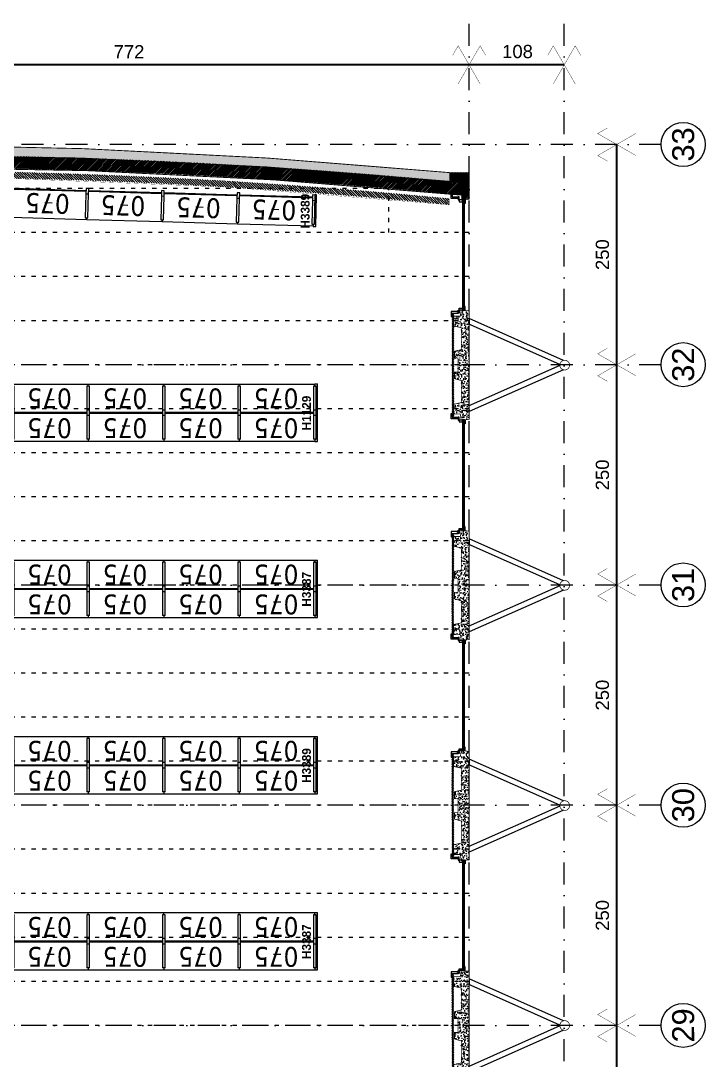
# Model space of a CAD drawing. Header units: millimetres. Extents: x 0 to 111176, y 95213 to 141729.
# Drawn here: x 57511 to 58288, y 116196 to 117376 of the extents above; entities that cross this region are included whole.
import ezdxf
from ezdxf.enums import TextEntityAlignment as Align

# ---------------------------------------------------------------- set-up
doc = ezdxf.new("R2010")
doc.units = ezdxf.units.MM
for name, pattern in [('ACAD_ISO03W100', [30, 12, -18]), ('CONTINU', [0]), ('TIRETPT2', [0.5, 0.25, -0.125, 0, -0.125])]:
    doc.linetypes.add(name, pattern=pattern)
doc.layers.get('Defpoints').update_dxf_attribs({"lineweight": 9})
doc.layers.add('CDP', color=7, linetype='Continuous', lineweight=9, true_color=0x364259)
doc.layers.add('STR_BOLLARD', color=7, linetype='Continuous', lineweight=9, true_color=0x1c1c1c)
for name, color, linetype, lineweight in [('MEN_Ext', 115, 'Continuous', 9), ('MOB_etageres_BRM', 37, 'Continuous', 9), ('MOB_texte_BRM', 184, 'Continuous', 9), ('STR_BOLLARD_Axes', 252, 'Continuous', 9), ('STR_BOLLARD_projeté', 251, 'Continuous', 9)]:
    doc.layers.add(name, color=color, linetype=linetype, lineweight=lineweight)
doc.styles.add('Arial-15', font='arial.ttf', dxfattribs={"height": 15})
doc.styles.add('Arial-20', font='arial.ttf', dxfattribs={"height": 20})
doc.styles.add('BOLD', font='BOLD')
doc.styles.get("Standard").update_dxf_attribs({"font": 'arial.ttf'})
doc.dimstyles.new('Cote-15', dxfattribs={"dimtxt": 15, "dimasz": 15, "dimexe": 1.25, "dimexo": 0.625, "dimgap": 7.5, "dimtad": 1, "dimdec": 0, "dimrnd": 0.025, "dimtxsty": 'Arial-15', "dimblk": 'ARCHTICK', "dimcen": 2.5, "dimse1": 1, "dimse2": 1, "dimazin": 0, "dimtfac": 1, "dimtmove": 1, "dimatfit": 3, "dimfxl": 1, "dimarcsym": 0})
pattern_1 = [(135, (50623.70857334338, 125497.9819539807), (-1.325825214724777, -1.325825214724776), [])]

# ---------------------------------------------------------------- blocks, each defined once
blk = doc.blocks.new('Fenetres Ext')
for points in [[(14.09999999846332, 3.400000005214679), (14.09999999846332, 4.400000005214679), (18.09999999846332, 4.400000005214679), (18.09999999846332, 3.400000005214679)], [(14.09999999846332, 1.400000005214679), (139.0999999735504, 1.400000005214679), (139.0999999735504, 3.400000005214679), (14.09999999846332, 3.400000005214679), (14.09999999846332, 1.400000005214679)], [(14.09999999846332, -2.599999994785321), (16.09999999846332, -2.599999994785321), (16.09999999846332, 1.400000005214679), (14.09999999846332, 1.400000005214679)], [(139.0999999735504, 3.400000005214679), (139.0999999735504, 4.400000005214679), (135.0999999735504, 4.400000005214679), (135.0999999735504, 3.400000005214679)], [(139.0999999735504, -2.599999994785321), (137.0999999735504, -2.599999994785321), (137.0999999735504, 1.400000005214679), (139.0999999735504, 1.400000005214679)], [(6.599999998463318, -10.59999999478532), (10.59999999846332, -10.59999999478532), (10.59999999846332, -3.599999994785321), (11.59999999846332, -3.599999994785321), (11.59999999846332, -4.585936534454959), (12.59999999972251, -4.585936534454959), (12.59999999846332, -11.59999999478532), (6.599999998463318, -11.59999999478532)], [(10.59999999846332, -3.599999994785321), (14.09999999846332, -3.599999994785321), (14.09999999846332, -2.599999994785321), (10.59999999846332, -2.599999994785321), (10.59999999846332, -3.599999994785321)], [(142.5999999735504, -3.599999994785321), (139.0999999735504, -3.599999994785321), (139.0999999735504, -2.599999994785321), (142.5999999735504, -2.599999994785321), (142.5999999735504, -3.599999994785321)], [(146.5999999735504, -10.59999999478532), (142.5999999735504, -10.59999999478532), (142.5999999735504, -3.599999994785321), (141.5999999735504, -3.599999994785321), (141.5999999735504, -4.585936534454959), (140.5999999722912, -4.585936534454959), (140.5999999735504, -11.59999999478532), (146.5999999735504, -11.59999999478532)]]:
    blk.add_lwpolyline(points, close=True)
blk.add_lwpolyline([(14.09999999846332, 2.400000005214679), (139.0999999735504, 2.400000005214679)])
blk = doc.blocks.new('panneau+contreventement')
at = {"lineweight": 5}
h = blk.add_hatch(dxfattribs=at)
h.set_pattern_fill('AR-CONC', color=252, scale=0.04, angle=360, style=0)
h.set_pattern_definition([(49.99999999999994, (6.955815479159355e-08, 17.59999999470892), (7.287386759840159, -0.6375634215561317), [0.7619999999999998, -8.381999999999998]), (354.9999999999999, (6.955815479159355e-08, 17.59999999470892), (-1.409736856998765, 7.642273809561408), [0.6096, -6.7056233668]), (100.4514446999998, (0.6072803495580956, 17.54686985470835), (5.877649883614139, 7.004710076487798), [0.6476003520000001, -7.123609784]), (46.18419999999995, (6.955815479159355e-08, 19.63199999470817), (10.8431616356852, -1.681693117309098), [1.143, -12.573]), (96.63555760999995, (0.9035960695582617, 19.49185999470865), (9.49616536206013, 9.89704498390885), [0.9714009256, -10.6854243264]), (351.18415117, (6.955815479159355e-08, 19.63199999470817), (9.496165362599092, 9.897044983421296), [0.9143986827999999, -10.0583892768]), (20.99999999999999, (1.016000069557776, 19.12399999471018), (6.064575650765295, -4.090607927483512), [0.7619999999999999, -8.382]), (326, (1.016000069557776, 19.12399999471018), (2.472081133905891, 7.367518644892768), [0.6096, -6.7056]), (71.45144499999996, (1.521381373558143, 18.78311599870722), (8.53665677114865, 3.2769107554362), [0.647600352, -7.123597503999998]), (37.49999999999993, (6.955815479159355e-08, 17.59999999470892), (0.1235441300236765, 3.382201554926124), [0, -6.624319999999999, 0, -6.8072, 0, -6.731]), (7.499999999999964, (6.955815479159355e-08, 17.59999999470892), (2.672786500412234, 4.007222992724778), [0, -3.88112, 0, -6.47192, 0, -2.5654]), (327.4999999999998, (-2.265679930442275, 17.59999999470892), (5.423623806674856, -0.2291497597069439), [0, -2.54, 0, -7.9248, 0, -10.5156]), (317.4999999999999, (-3.281679930441896, 17.59999999470892), (5.925167255440723, 1.017059641333315), [0, -3.302, 0, -5.26288, 0, -7.4676])])
h.paths.add_polyline_path([(8.000000000007276, 16.62599197128293), (8.000000000007276, 12.62599197128293), (-8, 12.62599197128293), (-8, 16.62599197128293), (-15.27348650529757, 16.62599197128293), (-17.5, 9), (-42.54545454565005, 9), (-44.5, 17.59999999831052), (-55.5, 17.59999999831052), (-55.5, 10), (-62.5, 9), (-61.5, 0), (61.5, 0), (62.5, 9), (55.5, 10), (55.5, 17.59999999831052), (44.5, 17.59999999831052), (42.5, 9), (17.50000000000728, 9), (15.72651349470971, 16.62599197128293)])
at = {"layer": 'CDP'}
h = blk.add_hatch(dxfattribs=at)
h.set_pattern_fill('ANSI31', color=256, scale=5)
h.set_pattern_definition([(45, (0, 0), (-0.4419417382415922, 0.4419417382415922), [])])
h.paths.add_polyline_path([(-59, 17.59999999831052), (-59, 19.3999999983098), (58.99999999767169, 19.3999999983098), (58.99999999767169, 17.59999999831052)])
at = {"linetype": 'Continuous', "lineweight": 5, "const_width": 0.8799999952316284}
blk.add_lwpolyline([(8.000000000007276, 16.62599197128293), (8.000000000007276, 12.62599197128293), (-8, 12.62599197128293), (-8, 16.62599197128293), (-15.27348650529757, 16.62599197128293), (-17.5, 9), (-42.54545454565005, 9), (-44.5, 17.59999999831052), (-55.5, 17.59999999831052), (-55.5, 10), (-62.5, 9), (-61.5, 0), (61.5, 0), (62.5, 9), (55.5, 10), (55.5, 17.59999999831052), (44.5, 17.59999999831052), (42.5, 9), (17.50000000000728, 9), (15.72651349470971, 16.62599197128293)], close=True, dxfattribs=at)
for points in [[(-5.29915068641867, -107.0272467950708), (-52.79727948180198, 0.03446815508141299)], [(-0.5113040249361802, -103.0238181007117), (-46.75775930929467, 1.216600178464432)], [(0.5113040249361802, -103.0238181007117), (46.75775930929467, 1.216600178464432)], [(5.29915068641867, -107.0272467950708), (52.79727948180198, 0.03446815508141299)], [(52.79745963354026, 0), (46.20254036645974, 0)]]:
    blk.add_lwpolyline(points)
at = {"const_width": 0.8}
blk.add_lwpolyline([(4.886542232529791, -105.9757763550551, 128.1178204295244), (4.962955946750299, -106.1295426030811, 0.007805315424875689)], format="xyb", close=True, dxfattribs=at)
at = {"layer": 'CDP', "const_width": 0.2}
blk.add_lwpolyline([(-59, 17.59999999831052), (-59, 19.3999999983098), (58.99999999767169, 19.3999999983098), (58.99999999767169, 17.59999999831052), (-59, 17.59999999831052)], close=True, dxfattribs=at)
blk = doc.blocks.new('Pignon')
h = blk.add_hatch()
h.set_pattern_fill('ANSI31', color=252, scale=10)
h.set_pattern_definition([(45, (0, 0), (-0.8838834764831843, 0.8838834764831844), [])])
edge = h.paths.add_edge_path()
edge.add_arc((6713.68367833288, 648.0937936427963), 6784.142632293183, 180.0952500777031, 185.3816129100021, ccw=False)
edge.add_line((-70.44957941338726, 636.8156537741324), (-70.44957941338708, 1386.815653774132))
edge.add_arc((6576.145764537498, 1382.040750896481), 6646.597059091748, 174.5629839039005, 179.9588388157768, ccw=False)
edge.add_line((-40.5479746068886, 2011.815653774132), (-50.48353849775594, 2011.815653774132))
edge.add_line((-50.48353849775594, 2011.815653774132), (-50.48353849775594, 2033.815653774132))
edge.add_line((-50.48353849775594, 2033.815653774132), (-38.75141834801798, 2033.815653774132))
edge.add_line((-38.75141834801798, 2033.815653774132), (-20.48353849775594, 2033.815653774132))
edge.add_line((-20.48353849775594, 2033.815653774132), (-19.48353848487568, 2024.755756784341))
edge.add_line((-19.48353848487568, 2024.755756784341), (-24.93839252719044, 2024.755756784341))
edge.add_arc((6465.743834761339, 1383.888228224312), 6522.244012976042, 174.3610897732515, 179.9745975727592)
edge.add_line((-56.49953719377663, 1386.779904102824), (-56.4995371937768, 636.8156537741324))
edge.add_arc((6685.920367476094, 650.0967867853515), 6742.432985160663, 180.1128603521101, 185.5470909639901)
edge.add_line((-24.93839252719044, -1.65259961229367), (-19.48353843155564, -1.65259961742686))
edge.add_line((-19.48353843155564, -1.652599617426858), (-20.48353849775595, -10.18292125897551))
edge.add_line((-20.48353849775594, -10.18292125897551), (-40.04876508979578, -10.18292125897551))
edge.add_line((-40.04876508979578, -10.18292125897551), (-50.48353849775594, -10.18292125897551))
edge.add_line((-50.48353849775594, -10.18292125897551), (-50.48353849775594, 11.81707874102449))
edge.add_line((-50.48353849775594, 11.81707874102449), (-40.55522752258912, 11.81707874102358))
at = {"lineweight": 5}
h = blk.add_hatch(dxfattribs=at)
h.set_pattern_fill('AR-CONC', color=252, scale=0.8, angle=360, style=0)
h.set_pattern_definition([(49.99999999999999, (0, 0), (5.738081460806028, -0.5020170798607624), [0.6000000000000001, -6.600000000000001]), (355, (0, 0), (-1.110010668903999, 6.017537069600095), [0.48, -5.28]), (100.45144446, (0.478173448, -0.04183475200000012), (4.628070773816898, 5.515519927749035), [0.5099215359999999, -5.609136895999999]), (46.18420000000002, (3.91886975727153e-16, 1.6), (8.53793064537258, -1.324154246344614), [0.8999999999999999, -9.899999999999999]), (96.63563548999994, (0.7114939600000003, 1.489653544), (7.477295565393829, 7.792948806196402), [0.764882736, -8.413710079999998]), (351.1841639899999, (3.91886975727153e-16, 1.6), (7.477295560438187, 7.79294880215992), [0.7200000000000001, -7.920000008]), (21, (0.8000000000000004, 1.2), (4.775256416947693, -3.220951125322712), [0.6000000000000001, -6.600000000000001]), (326.0000000000001, (0.8000000000000004, 1.2), (1.946522655372655, 5.801200360374824), [0.48, -5.28]), (71.45144474000001, (1.197938032, 0.9315874079999997), (6.72177901383977, 2.580249222450829), [0.50992152, -5.609136895999999]), (37.50000000000004, (0, 0), (0.09727884253832601, 2.663150830650492), [0, -5.215999999999999, 0, -5.359999999999999, 0, -5.3]), (7.499999999999974, (0, 0), (2.10455629953719, 3.155293695058881), [0, -3.056, 0, -5.096, 0, -2.02]), (327.5, (-1.784, 4.369539779357756e-16), (4.270579489379272, -0.1804389738750391), [0, -2, 0, -6.24, 0, -8.28]), (317.5, (-2.584, 6.328974657993521e-16), (4.66548935473909, 0.8008398586585408), [0, -2.6, 0, -4.144, 0, -5.88])])
edge = h.paths.add_edge_path()
edge.add_arc((6514.570729589548, 643.1657927447177), 6585.023370820036, 180.05525207706, 185.4136591410671, ccw=False)
edge.add_line((-70.44957941338726, 636.8156537741324), (-70.44957941338708, 1386.815653774132))
edge.add_arc((6616.604850319538, 1380.105084346262), 6687.057796815635, 174.5793199602518, 179.9425027594255, ccw=False)
edge.add_line((-40.5479746068886, 2011.815653774132), (-50.48353849775594, 2011.815653774132))
edge.add_arc((7091.866723411993, 1332.980745925604), 7174.537204302169, 174.570709958592, 179.5700709511673)
edge.add_line((-82.46850005038141, 1386.815653774132), (-82.29857736689354, 636.8156537741324))
edge.add_arc((7157.214627704398, 692.0280776829677), 7239.723741839565, 180.4369599787104, 185.3911985980951)
edge.add_line((-50.48353849775594, 11.81707874102449), (-40.55522752259276, 11.81707874102358))
edge.add_line((-40.55522752259276, 11.81707874102358), (-41.080152220522, 21.89748511193011))
at = {"ltscale": 50, "const_width": 1}
blk.add_lwpolyline([(-40.55522752258912, 11.81707874102358, -0.0230702008294989), (-70.44957941338726, 636.8156537741324), (-70.44957941338726, 1386.815653774132, -0.02354820973225472), (-40.5479746068886, 2011.815653774132), (-50.48353849775594, 2011.815653774132), (-50.48353849775594, 2033.815653774132), (-38.75141834801798, 2033.815653774132), (-20.48353849775594, 2033.815653774132), (-19.48353848487568, 2024.755756784341), (-24.93839252719044, 2024.755756784341, 0.02449844776779151), (-56.49953719377663, 1386.779904102824), (-56.49953719377663, 636.8156537741324, 0.02371574882550749), (-24.93839252719044, -1.65259961229367), (-19.48353843155564, -1.652599617426858), (-20.48353849775594, -10.18292125897551), (-40.04876508979578, -10.18292125897551), (-50.48353849775594, -10.18292125897551), (-50.48353849775594, 11.81707874102449), (-40.55522752258912, 11.81707874102358)], format="xyb", close=True, dxfattribs=at)
at = {"const_width": 1}
blk.add_lwpolyline([(-41.080152220522, 21.89748511193011, -0.02338472269243292), (-70.44957941338726, 636.8156537741324), (-70.44957941338726, 1386.815653774132, -0.02340557217351407), (-40.5479746068886, 2011.815653774132), (-50.48353849775594, 2011.815653774132, 0.02181728809893834), (-82.46850005038141, 1386.815653774132), (-82.29857736689337, 636.8156537741324, 0.02162031173250202), (-50.48353849775594, 11.81707874102449), (-40.55522752259276, 11.81707874102358)], format="xyb", close=True, dxfattribs=at)
blk = doc.blocks.new('Axe-construction')
at = {"const_width": 0.4}
for points in [[(-18.71420953128381, 10.80465391055782), (-12.47613968752262, 21.60930782111564), (12.47613968752262, -21.60930782111564)], [(18.71420953128381, 10.80465391055782), (12.47613968752262, 21.60930782111564), (-12.47613968752262, -21.60930782111564)]]:
    blk.add_lwpolyline(points, dxfattribs=at)
blk = doc.blocks.new('*D341')
at = {"layer": 'Defpoints', "color": 0, "transparency": 16777216}
for p in [(57247.70692424374, 117326.1544962268), (57247.70692424374, 117326.1544962999), (58019.70050522847, 117326.1544961537)]:
    blk.add_point(p, dxfattribs=at)
at = {"layer": 'STR_BOLLARD_Axes', "color": 0, "lineweight": -2, "transparency": 16777216}
blk.add_line((58019.70050522847, 117326.1544962268), (57247.70692424374, 117326.1544962999), dxfattribs=at)
at = {"layer": 'STR_BOLLARD_Axes', "color": 0, "lineweight": 5, "transparency": 16777216, "insert": (57633.43632179147, 117341.0143229703), "char_height": 15, "attachment_point": 5, "rotation": 359.999999994574, "style": 'Arial-15'}
blk.add_mtext('772', dxfattribs=at)
blk = doc.blocks.new('_None')
blk = doc.blocks.new('*D342')
at = {"layer": 'Defpoints', "color": 0, "transparency": 16777216}
for p in [(58019.70059141295, 117326.1544964279), (58019.70059141295, 117326.1544964645), (58127.70067773471, 117326.1544963914)]:
    blk.add_point(p, dxfattribs=at)
at = {"layer": 'STR_BOLLARD_Axes', "color": 0, "lineweight": -2, "transparency": 16777216}
blk.add_line((58127.70067773471, 117326.1544964279), (58019.70059141295, 117326.1544964645), dxfattribs=at)
at = {"layer": 'STR_BOLLARD_Axes', "color": 0, "lineweight": 5, "transparency": 16777216, "insert": (58074.63945259018, 117341.1647621516), "char_height": 15, "attachment_point": 5, "rotation": 359.99999998060724, "style": 'Arial-15'}
blk.add_mtext('108', dxfattribs=at)
blk = doc.blocks.new('n°-axe')
at = {"layer": 'STR_BOLLARD_Axes', "linetype": 'CONTINU', "ltscale": 60}
blk.add_circle((0, -25), 25, dxfattribs=at)
at = {"layer": 'STR_BOLLARD_Axes', "style": 'Arial-20'}
blk.add_attdef('AXE', text='', height=25, dxfattribs=at).set_placement((0, -25), align=Align.MIDDLE_CENTER)
blk = doc.blocks.new('*D343')
at = {"layer": 'Defpoints', "color": 0, "transparency": 16777216}
for p in [(58187.32126497537, 117235.7010572321), (58187.32252697983, 117235.7010572174), (58187.3196055062, 116985.7010572775)]:
    blk.add_point(p, dxfattribs=at)
at = {"layer": 'STR_BOLLARD_Axes', "color": 0, "lineweight": -2, "transparency": 16777216}
blk.add_line((58187.31834350174, 116985.7010572922), (58187.32126497537, 117235.7010572321), dxfattribs=at)
at = {"layer": 'STR_BOLLARD_Axes', "color": 0, "lineweight": 5, "transparency": 16777216, "insert": (58171.09707082185, 117110.7011467597), "char_height": 15, "attachment_point": 5, "rotation": 89.99933044756455, "style": 'Arial-15'}
blk.add_mtext('250', dxfattribs=at)
blk = doc.blocks.new('*D344')
at = {"layer": 'Defpoints', "color": 0, "transparency": 16777216}
for p in [(58187.31612159708, 116985.7010573379), (58187.31738360156, 116985.7010573232), (58187.31446212793, 116735.7010573833)]:
    blk.add_point(p, dxfattribs=at)
at = {"layer": 'STR_BOLLARD_Axes', "color": 0, "lineweight": -2, "transparency": 16777216}
blk.add_line((58187.31320012345, 116735.7010573981), (58187.31612159708, 116985.7010573379), dxfattribs=at)
at = {"layer": 'STR_BOLLARD_Axes', "color": 0, "lineweight": 5, "transparency": 16777216, "insert": (58171.09192744359, 116860.7011468656), "char_height": 15, "attachment_point": 5, "rotation": 89.99933044756455, "style": 'Arial-15'}
blk.add_mtext('250', dxfattribs=at)
blk = doc.blocks.new('*D345')
at = {"layer": 'Defpoints', "color": 0, "transparency": 16777216}
for p in [(58187.31097821881, 116735.7010574438), (58187.31224022329, 116735.701057429), (58187.30931874966, 116485.7010574891)]:
    blk.add_point(p, dxfattribs=at)
at = {"layer": 'STR_BOLLARD_Axes', "color": 0, "lineweight": -2, "transparency": 16777216}
blk.add_line((58187.30805674518, 116485.7010575039), (58187.31097821881, 116735.7010574438), dxfattribs=at)
at = {"layer": 'STR_BOLLARD_Axes', "color": 0, "lineweight": 5, "transparency": 16777216, "insert": (58171.08678406535, 116610.7011469713), "char_height": 15, "attachment_point": 5, "rotation": 89.99933044756455, "style": 'Arial-15'}
blk.add_mtext('250', dxfattribs=at)
blk = doc.blocks.new('*D346')
at = {"layer": 'Defpoints', "color": 0, "transparency": 16777216}
for p in [(58187.30583484049, 116485.7010575495), (58187.30709684501, 116485.7010575348), (58187.30417537138, 116235.7010575949)]:
    blk.add_point(p, dxfattribs=at)
at = {"layer": 'STR_BOLLARD_Axes', "color": 0, "lineweight": -2, "transparency": 16777216}
blk.add_line((58187.30291336685, 116235.7010576096), (58187.30583484049, 116485.7010575495), dxfattribs=at)
at = {"layer": 'STR_BOLLARD_Axes', "color": 0, "lineweight": 5, "transparency": 16777216, "insert": (58171.08164068709, 116360.7011470771), "char_height": 15, "attachment_point": 5, "rotation": 89.99933044756288, "style": 'Arial-15'}
blk.add_mtext('250', dxfattribs=at)
blk = doc.blocks.new('*D347')
at = {"layer": 'Defpoints', "color": 0, "transparency": 16777216}
for p in [(58187.30069146231, 116235.7010576554), (58187.30195346676, 116235.7010576406), (58187.29903199313, 115985.7010577007)]:
    blk.add_point(p, dxfattribs=at)
at = {"layer": 'STR_BOLLARD_Axes', "color": 0, "lineweight": -2, "transparency": 16777216}
blk.add_line((58187.29776998868, 115985.7010577155), (58187.30069146231, 116235.7010576554), dxfattribs=at)
at = {"layer": 'STR_BOLLARD_Axes', "color": 0, "lineweight": 5, "transparency": 16777216, "insert": (58171.07649730882, 116110.701147183), "char_height": 15, "attachment_point": 5, "rotation": 89.99933044756455, "style": 'Arial-15'}
blk.add_mtext('250', dxfattribs=at)
blk = doc.blocks.new('ELTI parement DF')
for p, q in [((-0.01500000000000057, 0.3019999999999996), (-0.01500000000000057, 0.3260000000000005)), ((-0.01500000000000057, 0.3260000000000005), (0.01500000000000057, 0.3260000000000005)), ((-0.01500000000000057, 0.3019999999999996), (0, 0.3019999999999996)), ((0, -0.3019999999999996), (0, 0.3019999999999996)), ((0.01500000000000057, -0.3260000000000005), (0.01500000000000057, 0.3260000000000005)), ((-0.01500000000000057, -0.3019999999999996), (-0.01500000000000057, -0.3260000000000005)), ((-0.01500000000000057, -0.3019999999999996), (0, -0.3019999999999996)), ((-0.01500000000000057, -0.3260000000000005), (0.01500000000000057, -0.3260000000000005))]:
    blk.add_line(p, q)
blk = doc.blocks.new('*U74')
for p, q in [((-0.01500000000000057, 0.6269999999999989), (-0.01500000000000057, 0.02299999999999969)), ((-0.01500000000000057, 0.6269999999999989), (0.01500000000000057, 0.6269999999999989)), ((0, 0.6269999999999989), (0, 0.6499999999999986)), ((0.8577000000000012, 0.6499999999999986), (0, 0.6499999999999986)), ((0.01500000000000057, 0.02299999999999969), (0.01500000000000057, 0.6269999999999989)), ((0.8427000000000007, 0.6269999999999989), (0.8427000000000007, 0.02299999999999969)), ((0.8427000000000007, 0.6269999999999989), (0.8727000000000018, 0.6269999999999989)), ((0.8426999999999993, 0.6269999999999989), (0.8727000000000005, 0.6269999999999989)), ((0.8426999999999993, 0.6269999999999989), (0.8426999999999993, 0.02299999999999969)), ((0.8577000000000012, 0.6269999999999989), (0.8577000000000012, 0.6499999999999986)), ((1.715400000000001, 0.6499999999999986), (0.8576999999999999, 0.6499999999999986)), ((0.8576999999999999, 0.6269999999999989), (0.8576999999999999, 0.6499999999999986)), ((0.8727000000000018, 0.02299999999999969), (0.8727000000000018, 0.6269999999999989)), ((0.8727000000000005, 0.02299999999999969), (0.8727000000000005, 0.6269999999999989)), ((1.700400000000001, 0.6269999999999989), (1.730400000000002, 0.6269999999999989)), ((1.700400000000001, 0.6269999999999989), (1.700400000000001, 0.02299999999999969)), ((1.700399999999999, 0.6269999999999989), (1.7304, 0.6269999999999989)), ((1.700399999999999, 0.6269999999999989), (1.700399999999999, 0.02299999999999969)), ((1.715400000000001, 0.6269999999999989), (1.715400000000001, 0.6499999999999986)), ((2.573100000000001, 0.6499999999999986), (1.7154, 0.6499999999999986)), ((1.7154, 0.6269999999999989), (1.7154, 0.6499999999999986)), ((1.730400000000002, 0.02299999999999969), (1.730400000000002, 0.6269999999999989)), ((1.7304, 0.02299999999999969), (1.7304, 0.6269999999999989)), ((2.5581, 0.6269999999999989), (2.588100000000002, 0.6269999999999989)), ((2.5581, 0.6269999999999989), (2.5581, 0.02299999999999969)), ((2.558099999999999, 0.6269999999999989), (2.5881, 0.6269999999999989)), ((2.558099999999999, 0.6269999999999989), (2.558099999999999, 0.02299999999999969)), ((2.573100000000001, 0.6269999999999989), (2.573100000000001, 0.6499999999999986)), ((3.430800000000001, 0.6499999999999986), (2.5731, 0.6499999999999986)), ((2.5731, 0.6269999999999989), (2.5731, 0.6499999999999986)), ((2.588100000000002, 0.02299999999999969), (2.588100000000002, 0.6269999999999989)), ((2.5881, 0.02299999999999969), (2.5881, 0.6269999999999989)), ((3.4158, 0.6269999999999989), (3.445800000000002, 0.6269999999999989)), ((3.4158, 0.6269999999999989), (3.4158, 0.02299999999999969)), ((3.415799999999999, 0.6269999999999989), (3.4458, 0.6269999999999989)), ((3.415799999999999, 0.6269999999999989), (3.415799999999999, 0.02299999999999969)), ((3.430800000000001, 0.6269999999999989), (3.430800000000001, 0.6499999999999986)), ((4.288500000000001, 0.6499999999999986), (3.4308, 0.6499999999999986)), ((3.4308, 0.6269999999999989), (3.4308, 0.6499999999999986)), ((3.445800000000002, 0.02299999999999969), (3.445800000000002, 0.6269999999999989)), ((3.4458, 0.02299999999999969), (3.4458, 0.6269999999999989)), ((4.2735, 0.6269999999999989), (4.303500000000001, 0.6269999999999989)), ((4.2735, 0.6269999999999989), (4.2735, 0.02299999999999969)), ((4.273499999999999, 0.6269999999999989), (4.3035, 0.6269999999999989)), ((4.273499999999999, 0.6269999999999989), (4.273499999999999, 0.02299999999999969)), ((4.288500000000001, 0.6269999999999989), (4.288500000000001, 0.6499999999999986)), ((5.1462, 0.6499999999999986), (4.288499999999999, 0.6499999999999986)), ((4.288499999999999, 0.6269999999999989), (4.288499999999999, 0.6499999999999986)), ((4.303500000000001, 0.02299999999999969), (4.303500000000001, 0.6269999999999989)), ((4.3035, 0.02299999999999969), (4.3035, 0.6269999999999989)), ((5.1312, 0.6269999999999989), (5.161200000000001, 0.6269999999999989)), ((5.1312, 0.6269999999999989), (5.1312, 0.02299999999999969)), ((5.131199999999999, 0.6269999999999989), (5.1612, 0.6269999999999989)), ((5.131199999999999, 0.6269999999999989), (5.131199999999999, 0.02299999999999969)), ((5.1462, 0.6269999999999989), (5.1462, 0.6499999999999986)), ((6.003900000000001, 0.6499999999999986), (5.146199999999999, 0.6499999999999986)), ((5.146199999999999, 0.6269999999999989), (5.146199999999999, 0.6499999999999986)), ((5.161200000000001, 0.02299999999999969), (5.161200000000001, 0.6269999999999989)), ((5.1612, 0.02299999999999969), (5.1612, 0.6269999999999989)), ((5.9889, 0.6269999999999989), (6.018900000000001, 0.6269999999999989)), ((5.9889, 0.6269999999999989), (5.9889, 0.02299999999999969)), ((5.988899999999998, 0.6269999999999989), (6.018899999999999, 0.6269999999999989)), ((5.988899999999998, 0.6269999999999989), (5.988899999999998, 0.02299999999999969)), ((6.003900000000001, 0.6269999999999989), (6.003900000000001, 0.6499999999999986)), ((6.8616, 0.6499999999999986), (6.003899999999999, 0.6499999999999986)), ((6.003899999999999, 0.6269999999999989), (6.003899999999999, 0.6499999999999986)), ((6.018900000000001, 0.02299999999999969), (6.018900000000001, 0.6269999999999989)), ((6.018899999999999, 0.02299999999999969), (6.018899999999999, 0.6269999999999989)), ((6.8466, 0.6269999999999989), (6.876600000000001, 0.6269999999999989)), ((6.8466, 0.6269999999999989), (6.8466, 0.02299999999999969)), ((6.846599999999999, 0.6269999999999989), (6.8766, 0.6269999999999989)), ((6.846599999999999, 0.6269999999999989), (6.846599999999999, 0.02299999999999969)), ((6.8616, 0.6269999999999989), (6.8616, 0.6499999999999986)), ((7.7193, 0.6499999999999986), (6.861599999999999, 0.6499999999999986)), ((6.861599999999999, 0.6269999999999989), (6.861599999999999, 0.6499999999999986)), ((6.876600000000001, 0.02299999999999969), (6.876600000000001, 0.6269999999999989)), ((6.8766, 0.02299999999999969), (6.8766, 0.6269999999999989)), ((7.7043, 0.6269999999999989), (7.734300000000001, 0.6269999999999989)), ((7.7043, 0.6269999999999989), (7.7043, 0.02299999999999969)), ((7.704299999999999, 0.6269999999999989), (7.7343, 0.6269999999999989)), ((7.704299999999999, 0.6269999999999989), (7.704299999999999, 0.02299999999999969)), ((7.7193, 0.6269999999999989), (7.7193, 0.6499999999999986)), ((8.577000000000002, 0.6499999999999986), (7.7193, 0.6499999999999986)), ((7.7193, 0.6269999999999989), (7.7193, 0.6499999999999986)), ((7.734300000000001, 0.02299999999999969), (7.734300000000001, 0.6269999999999989)), ((7.7343, 0.02299999999999969), (7.7343, 0.6269999999999989)), ((8.562000000000001, 0.6269999999999989), (8.592000000000002, 0.6269999999999989)), ((8.562000000000001, 0.6269999999999989), (8.562000000000001, 0.02299999999999969)), ((8.577000000000002, 0.6269999999999989), (8.577000000000002, 0.6499999999999986)), ((8.592000000000002, 0.02299999999999969), (8.592000000000002, 0.6269999999999989)), ((0.01500000000000057, 0.3550000000000004), (-0.01500000000000057, 0.3550000000000004)), ((0.8727000000000018, 0.3550000000000004), (0.8427000000000007, 0.3550000000000004)), ((0.8727000000000005, 0.3550000000000004), (0.8426999999999993, 0.3550000000000004)), ((1.730400000000002, 0.3550000000000004), (1.700400000000001, 0.3550000000000004)), ((1.7304, 0.3550000000000004), (1.700399999999999, 0.3550000000000004)), ((2.588100000000002, 0.3550000000000004), (2.5581, 0.3550000000000004)), ((2.5881, 0.3550000000000004), (2.558099999999999, 0.3550000000000004)), ((3.445800000000002, 0.3550000000000004), (3.4158, 0.3550000000000004)), ((3.4458, 0.3550000000000004), (3.415799999999999, 0.3550000000000004)), ((4.303500000000001, 0.3550000000000004), (4.2735, 0.3550000000000004)), ((4.3035, 0.3550000000000004), (4.273499999999999, 0.3550000000000004)), ((5.161200000000001, 0.3550000000000004), (5.1312, 0.3550000000000004)), ((5.1612, 0.3550000000000004), (5.131199999999999, 0.3550000000000004)), ((6.018900000000001, 0.3550000000000004), (5.9889, 0.3550000000000004)), ((6.018899999999999, 0.3550000000000004), (5.988899999999998, 0.3550000000000004)), ((6.876600000000001, 0.3550000000000004), (6.8466, 0.3550000000000004)), ((6.8766, 0.3550000000000004), (6.846599999999999, 0.3550000000000004)), ((7.734300000000001, 0.3550000000000004), (7.7043, 0.3550000000000004)), ((7.7343, 0.3550000000000004), (7.704299999999999, 0.3550000000000004)), ((8.592000000000002, 0.3550000000000004), (8.562000000000001, 0.3550000000000004)), ((-0.01500000000000057, 0.2950000000000017), (0.01500000000000057, 0.2950000000000017)), ((0.8427000000000007, 0.3299999999999983), (0.01500000000000412, 0.3300000000000018)), ((0.8427000000000007, 0.3200000000000003), (0.01500000000000412, 0.3200000000000038)), ((0.8427000000000007, 0.2950000000000017), (0.8727000000000018, 0.2950000000000017)), ((0.8426999999999993, 0.2950000000000017), (0.8727000000000005, 0.2950000000000017)), ((1.700400000000001, 0.3299999999999983), (0.872700000000004, 0.3300000000000018)), ((1.700400000000001, 0.3200000000000003), (0.872700000000004, 0.3200000000000038)), ((1.700400000000001, 0.2950000000000017), (1.730400000000002, 0.2950000000000017)), ((1.700399999999999, 0.2950000000000017), (1.7304, 0.2950000000000017)), ((2.5581, 0.3299999999999983), (1.730400000000004, 0.3300000000000018)), ((2.5581, 0.3200000000000003), (1.730400000000004, 0.3200000000000038)), ((2.5581, 0.2950000000000017), (2.588100000000002, 0.2950000000000017)), ((2.558099999999999, 0.2950000000000017), (2.5881, 0.2950000000000017)), ((3.4158, 0.3299999999999983), (2.588100000000004, 0.3300000000000018)), ((3.4158, 0.3200000000000003), (2.588100000000004, 0.3200000000000038)), ((3.4158, 0.2950000000000017), (3.445800000000002, 0.2950000000000017)), ((3.415799999999999, 0.2950000000000017), (3.4458, 0.2950000000000017)), ((4.2735, 0.3299999999999983), (3.445800000000004, 0.3300000000000018)), ((4.2735, 0.3200000000000003), (3.445800000000004, 0.3200000000000038)), ((4.2735, 0.2950000000000017), (4.303500000000001, 0.2950000000000017)), ((4.273499999999999, 0.2950000000000017), (4.3035, 0.2950000000000017)), ((5.1312, 0.3299999999999983), (4.303500000000003, 0.3300000000000018)), ((5.1312, 0.3200000000000003), (4.303500000000003, 0.3200000000000038)), ((5.1312, 0.2950000000000017), (5.161200000000001, 0.2950000000000017)), ((5.131199999999999, 0.2950000000000017), (5.1612, 0.2950000000000017)), ((5.9889, 0.3299999999999983), (5.161200000000004, 0.3300000000000018)), ((5.9889, 0.3200000000000003), (5.161200000000004, 0.3200000000000038)), ((5.9889, 0.2950000000000017), (6.018900000000001, 0.2950000000000017)), ((5.988899999999998, 0.2950000000000017), (6.018899999999999, 0.2950000000000017)), ((6.8466, 0.3299999999999983), (6.018900000000003, 0.3300000000000018)), ((6.8466, 0.3200000000000003), (6.018900000000003, 0.3200000000000038)), ((6.8466, 0.2950000000000017), (6.876600000000001, 0.2950000000000017)), ((6.846599999999999, 0.2950000000000017), (6.8766, 0.2950000000000017)), ((7.7043, 0.3299999999999983), (6.876600000000003, 0.3300000000000018)), ((7.7043, 0.3200000000000003), (6.876600000000003, 0.3200000000000038)), ((7.7043, 0.2950000000000017), (7.734300000000001, 0.2950000000000017)), ((7.704299999999999, 0.2950000000000017), (7.7343, 0.2950000000000017)), ((8.562000000000001, 0.3299999999999983), (7.734300000000004, 0.3300000000000018)), ((8.562000000000001, 0.3200000000000003), (7.734300000000004, 0.3200000000000038)), ((8.562000000000001, 0.2950000000000017), (8.592000000000002, 0.2950000000000017)), ((-0.01500000000000057, 0.02299999999999969), (0.01500000000000057, 0.02299999999999969)), ((0, 0.02299999999999969), (0, 0)), ((0.8577000000000012, 0), (0, 0)), ((0.8427000000000007, 0.02299999999999969), (0.8727000000000018, 0.02299999999999969)), ((0.8426999999999993, 0.02299999999999969), (0.8727000000000005, 0.02299999999999969)), ((0.8577000000000012, 0.02299999999999969), (0.8577000000000012, 0)), ((0.8576999999999999, 0.02299999999999969), (0.8576999999999999, 0)), ((1.715400000000001, 0), (0.8576999999999999, 0)), ((1.700400000000001, 0.02299999999999969), (1.730400000000002, 0.02299999999999969)), ((1.700399999999999, 0.02299999999999969), (1.7304, 0.02299999999999969)), ((1.715400000000001, 0.02299999999999969), (1.715400000000001, 0)), ((1.7154, 0.02299999999999969), (1.7154, 0)), ((2.573100000000001, 0), (1.7154, 0)), ((2.5581, 0.02299999999999969), (2.588100000000002, 0.02299999999999969)), ((2.558099999999999, 0.02299999999999969), (2.5881, 0.02299999999999969)), ((2.573100000000001, 0.02299999999999969), (2.573100000000001, 0)), ((2.5731, 0.02299999999999969), (2.5731, 0)), ((3.430800000000001, 0), (2.5731, 0)), ((3.4158, 0.02299999999999969), (3.445800000000002, 0.02299999999999969)), ((3.415799999999999, 0.02299999999999969), (3.4458, 0.02299999999999969)), ((3.430800000000001, 0.02299999999999969), (3.430800000000001, 0)), ((3.4308, 0.02299999999999969), (3.4308, 0)), ((4.288500000000001, 0), (3.4308, 0)), ((4.2735, 0.02299999999999969), (4.303500000000001, 0.02299999999999969)), ((4.273499999999999, 0.02299999999999969), (4.3035, 0.02299999999999969)), ((4.288500000000001, 0.02299999999999969), (4.288500000000001, 0)), ((4.288499999999999, 0.02299999999999969), (4.288499999999999, 0)), ((5.1462, 0), (4.288499999999999, 0)), ((5.1312, 0.02299999999999969), (5.161200000000001, 0.02299999999999969)), ((5.131199999999999, 0.02299999999999969), (5.1612, 0.02299999999999969)), ((5.1462, 0.02299999999999969), (5.1462, 0)), ((5.146199999999999, 0.02299999999999969), (5.146199999999999, 0)), ((6.003900000000001, 0), (5.146199999999999, 0)), ((5.9889, 0.02299999999999969), (6.018900000000001, 0.02299999999999969)), ((5.988899999999998, 0.02299999999999969), (6.018899999999999, 0.02299999999999969)), ((6.003900000000001, 0.02299999999999969), (6.003900000000001, 0)), ((6.003899999999999, 0.02299999999999969), (6.003899999999999, 0)), ((6.8616, 0), (6.003899999999999, 0)), ((6.8466, 0.02299999999999969), (6.876600000000001, 0.02299999999999969)), ((6.846599999999999, 0.02299999999999969), (6.8766, 0.02299999999999969)), ((6.8616, 0.02299999999999969), (6.8616, 0)), ((6.861599999999999, 0.02299999999999969), (6.861599999999999, 0)), ((7.7193, 0), (6.861599999999999, 0)), ((7.7043, 0.02299999999999969), (7.734300000000001, 0.02299999999999969)), ((7.704299999999999, 0.02299999999999969), (7.7343, 0.02299999999999969)), ((7.7193, 0.02299999999999969), (7.7193, 0)), ((7.7193, 0.02299999999999969), (7.7193, 0)), ((8.577000000000002, 0), (7.7193, 0)), ((8.562000000000001, 0.02299999999999969), (8.592000000000002, 0.02299999999999969)), ((8.577000000000002, 0.02299999999999969), (8.577000000000002, 0))]:
    blk.add_line(p, q)
at = {"color": 255, "lineweight": 5}
for p, q in [((0.4708500000000005, 0.4729999999999972), (0.3868500000000009, 0.4730000000000008)), ((1.32855, 0.4729999999999972), (1.244550000000001, 0.4730000000000008)), ((2.18625, 0.4729999999999972), (2.102250000000001, 0.4730000000000008)), ((3.04395, 0.4729999999999972), (2.959950000000001, 0.4730000000000008)), ((3.90165, 0.4729999999999972), (3.81765, 0.4730000000000008)), ((4.75935, 0.4729999999999972), (4.67535, 0.4730000000000008)), ((5.61705, 0.4729999999999972), (5.53305, 0.4730000000000008)), ((6.474749999999999, 0.4729999999999972), (6.39075, 0.4730000000000008)), ((7.33245, 0.4729999999999972), (7.24845, 0.4730000000000008)), ((8.190150000000001, 0.4729999999999972), (8.106150000000001, 0.4730000000000008)), ((0.4708500000000005, 0.1770000000000014), (0.3868500000000009, 0.1769999999999978)), ((1.32855, 0.1770000000000014), (1.244550000000001, 0.1769999999999978)), ((2.18625, 0.1770000000000014), (2.102250000000001, 0.1769999999999978)), ((3.04395, 0.1770000000000014), (2.959950000000001, 0.1769999999999978)), ((3.90165, 0.1770000000000014), (3.81765, 0.1769999999999978)), ((4.75935, 0.1770000000000014), (4.67535, 0.1769999999999978)), ((5.61705, 0.1770000000000014), (5.53305, 0.1769999999999978)), ((6.474749999999999, 0.1770000000000014), (6.39075, 0.1769999999999978)), ((7.33245, 0.1770000000000014), (7.24845, 0.1769999999999978)), ((8.190150000000001, 0.1770000000000014), (8.106150000000001, 0.1769999999999978))]:
    blk.add_line(p, q, dxfattribs=at)
at = {"rotation": 180}
blk.add_blockref('ELTI parement DF', (-0.01500000000000057, 0.3249999999999993), dxfattribs=at)
blk.add_blockref('ELTI parement DF', (8.592000000000002, 0.3249999999999993))
blk = doc.blocks.new('*U162')
at = {"color": 252}
note = blk.add_mtext_dynamic_manual_height_columns('{\\fTahoma|b0|i0|c0|p34;075\\P}', width=0.484500145644688, gutter_width=12.5, heights=[0.2886241178930504, 0], dxfattribs=dict(at, insert=(-0.2405922367439448, 0.1171246317955816), char_height=0.225, attachment_point=1))
for column, words in zip(note.columns.linked_columns, ['{\\fTahoma|b0|i0|c0|p34;\\P}']):
    column.text = words
blk = doc.blocks.new('BRM_10-etageres')
at = {"xscale": 100, "yscale": 100, "zscale": 100}
for name, p, rotation in [('*U74', (65.09999999999854, 3), 90), ('*U162', (15.34942154576856, 817.8149999999441), 90.00000000000233), ('*U162', (49.2687356368624, 817.8149999999441), 90.00000000000233), ('*U162', (15.34942154576856, 732.015000000014), 90.00000000000233), ('*U162', (49.2687356368624, 732.015000000014), 90.00000000000233), ('*U162', (15.34942154576856, 646.2150000000838), 90.00000000000233), ('*U162', (49.2687356368624, 646.2150000000838), 90.00000000000233), ('*U162', (15.34942154576856, 560.4150000000373), 90.00000000000233), ('*U162', (49.2687356368624, 560.4150000000373), 90.00000000000233), ('*U162', (15.34942154576856, 474.6149999999907), 90.00000000000233), ('*U162', (49.2687356368624, 474.6149999999907), 90.00000000000233), ('*U162', (15.34942154576856, 388.8149999999441), 90.00000000000233), ('*U162', (49.2687356368624, 388.8149999999441), 90.00000000000233), ('*U162', (15.34942154576856, 303.015000000014), 90.00000000000233), ('*U162', (49.2687356368624, 303.015000000014), 90.00000000000233), ('*U162', (15.34942154576856, 217.2150000000838), 90.00000000000233), ('*U162', (49.2687356368624, 217.2150000000838), 90.00000000000233), ('*U162', (15.34942154576856, 131.4150000000373), 90.00000000000233), ('*U162', (49.2687356368624, 131.4150000000373), 90.00000000000233), ('*U162', (15.34942154576856, 45.61499999999069), 90.00000000000233), ('*U162', (49.2687356368624, 45.61499999999069), 90.00000000000233)]:
    blk.add_blockref(name, p, dxfattribs=dict(at, rotation=rotation))
blk = doc.blocks.new('ELTI parement SF')
for p, q in [((0.01500000000000057, 0), (0, 0)), ((0, -0.3320000000000007), (0, 0)), ((0.01500000000000057, -0.3560000000000016), (0.01500000000000057, 0)), ((-0.01500000000000057, -0.3320000000000007), (-0.01500000000000057, -0.3560000000000016)), ((-0.01500000000000057, -0.3320000000000007), (0, -0.3320000000000007)), ((-0.01500000000000057, -0.3560000000000016), (0.01500000000000057, -0.3560000000000016))]:
    blk.add_line(p, q)
blk = doc.blocks.new('*U161')
for p, q in [((0.002522263906063625, 0.2809599066461944), (-0.003078514305980995, 0.009017575841627351)), ((0.003757729688132255, 0.3409471855001414), (0.002522263906063625, 0.2809599066461944)), ((0.002522263906063625, 0.2809599066461944), (0.03251590333303885, 0.2803421737551601)), ((0.03375136911510748, 0.340329452609107), (0.003757729688132255, 0.3409471855001414)), ((0.02691512512099423, 0.008399842950593), (0.03251590333303885, 0.2803421737551601)), ((0.03251590333303885, 0.2803421737551601), (0.03375136911510748, 0.340329452609107)), ((0.8605551925324493, 0.288293622814), (0.03303068074223772, 0.3053368732776405)), ((0.8607611034961273, 0.2982915026229893), (0.03323659170591579, 0.3153347530866298)), ((0.8600404151232541, 0.2632989232915229), (0.8544396369112095, -0.008643407513044123)), ((0.8612758809053227, 0.3232862021454699), (0.8600404151232541, 0.2632989232915229)), ((0.8600404151232541, 0.2632989232915229), (0.8900340545502292, 0.2626811904004887)), ((0.8912695203322978, 0.3226684692544355), (0.8612758809053227, 0.3232862021454699)), ((0.8844332763381846, -0.009261140404078477), (0.8900340545502292, 0.2626811904004887)), ((0.8900340545502292, 0.2626811904004887), (0.8912695203322978, 0.3226684692544355)), ((1.718073343749638, 0.2706326394593285), (0.8905488319594269, 0.287675889922969)), ((1.718279254713317, 0.2806305192683178), (0.890754742923105, 0.2976737697319584)), ((1.717558566340443, 0.2456379399368515), (1.711957788128399, -0.02630439086771557)), ((1.718794032122512, 0.3056252187907984), (1.717558566340443, 0.2456379399368515)), ((1.717558566340443, 0.2456379399368515), (1.747552205767418, 0.2450202070458172)), ((1.748787671549487, 0.305007485899764), (1.718794032122512, 0.3056252187907984)), ((1.741951427555374, -0.02692212375874993), (1.747552205767418, 0.2450202070458172)), ((1.747552205767418, 0.2450202070458172), (1.748787671549487, 0.305007485899764)), ((2.575591494966828, 0.252971656104657), (1.748066983176616, 0.2700149065682976)), ((2.575797405930506, 0.2629695359136464), (1.748272894140294, 0.2800127863772869)), ((2.576312183339701, 0.287964235436127), (2.575076717557633, 0.22797695658218)), ((2.606305822766676, 0.2873465025450926), (2.576312183339701, 0.287964235436127)), ((2.605070356984608, 0.2273592236911458), (2.606305822766676, 0.2873465025450926)), ((3.433109646184017, 0.2353106727499856), (2.605585134393805, 0.2523539232136261)), ((3.433315557147695, 0.2453085525589749), (2.605791045357484, 0.2623518030226155)), ((3.43383033455689, 0.2703032520814555), (3.432594868774822, 0.2103159732275086)), ((3.463823973983866, 0.2696855191904211), (3.43383033455689, 0.2703032520814555)), ((3.462588508201797, 0.2096982403364743), (3.463823973983866, 0.2696855191904211)), ((4.290833708364884, 0.2276475692043035), (3.463309196574673, 0.244690819667944)), ((4.29134848577408, 0.2526422687267841), (4.290113019992011, 0.1926549898728371)), ((4.321342125201054, 0.2520245358357497), (4.29134848577408, 0.2526422687267841)), ((4.320106659418986, 0.1920372569818029), (4.321342125201054, 0.2520245358357497)), ((2.575076717557633, 0.22797695658218), (2.569475939345588, -0.04396537422238703)), ((2.575076717557633, 0.22797695658218), (2.605070356984608, 0.2273592236911458)), ((2.599469578772563, -0.04458310711342138), (2.605070356984608, 0.2273592236911458)), ((3.432594868774822, 0.2103159732275086), (3.426994090562777, -0.06162635757705849)), ((3.432594868774822, 0.2103159732275086), (3.462588508201797, 0.2096982403364743)), ((3.456987729989752, -0.06224409046809284), (3.462588508201797, 0.2096982403364743)), ((4.290627797401206, 0.2176496893953141), (3.463103285610995, 0.2346929398589547)), ((4.290113019992011, 0.1926549898728371), (4.284512241779966, -0.07928734093172994)), ((4.290113019992011, 0.1926549898728371), (4.320106659418986, 0.1920372569818029)), ((4.314505881206942, -0.0799050738227643), (4.320106659418986, 0.1920372569818029)), ((5.148145948618395, 0.1999887060406427), (4.320621436828183, 0.2170319565042832)), ((5.148351859582073, 0.209986585849632), (4.320827347791862, 0.2270298363132726)), ((5.1476311712092, 0.1749940065181657), (5.142030392997155, -0.09694832428640139)), ((5.148866636991269, 0.2349812853721126), (5.1476311712092, 0.1749940065181657)), ((5.1476311712092, 0.1749940065181657), (5.177624810636175, 0.1743762736271314)), ((5.178860276418243, 0.2343635524810782), (5.148866636991269, 0.2349812853721126)), ((5.17202403242413, -0.09756605717743574), (5.177624810636175, 0.1743762736271314)), ((5.177624810636175, 0.1743762736271314), (5.178860276418243, 0.2343635524810782)), ((6.005664099835585, 0.1823277226859712), (5.178139588045373, 0.1993709731496117)), ((6.005870010799263, 0.1923256024949606), (5.178345499009051, 0.2093688529586011)), ((6.005149322426389, 0.1573330231634942), (5.999548544214345, -0.1146093076410729)), ((6.006384788208458, 0.2173203020174412), (6.005149322426389, 0.1573330231634942)), ((6.005149322426389, 0.1573330231634942), (6.035142961853365, 0.1567152902724599)), ((6.036378427635433, 0.2167025691264068), (6.006384788208458, 0.2173203020174412)), ((6.02954218364132, -0.1152270405321072), (6.035142961853365, 0.1567152902724599)), ((6.035142961853365, 0.1567152902724599), (6.036378427635433, 0.2167025691264068)), ((-0.003078514305980995, 0.009017575841627351), (0.02691512512099423, 0.008399842950593)), ((0.01191830540750662, 0.008708709396110174), (0.01144471019104697, -0.01428641416456965)), ((0.8689628614082374, -0.03194739751924112), (0.01144471019104697, -0.01428641416456965)), ((0.8544396369112095, -0.008643407513044123), (0.8844332763381846, -0.009261140404078477)), ((0.869436456624697, -0.0089522739585613), (0.8689628614082374, -0.03194739751924112)), ((1.726481012625427, -0.04960838087391257), (0.8689628614082362, -0.0319473975192411)), ((1.711957788128399, -0.02630439086771557), (1.741951427555374, -0.02692212375874993)), ((1.726954607841886, -0.02661325731323275), (1.726481012625427, -0.04960838087391257)), ((2.583999163842616, -0.06726936422858404), (1.726481012625425, -0.04960838087391255)), ((2.569475939345588, -0.04396537422238703), (2.599469578772563, -0.04458310711342138)), ((2.584472759059075, -0.04427424066790421), (2.583999163842616, -0.06726936422858404)), ((3.441517315059805, -0.08493034758325549), (2.583999163842615, -0.06726936422858401)), ((3.426994090562777, -0.06162635757705849), (3.456987729989752, -0.06224409046809284)), ((3.441990910276265, -0.06193522402257566), (3.441517315059805, -0.08493034758325549)), ((4.299035466276994, -0.1025913309379269), (3.441517315059804, -0.08493034758325546)), ((4.284512241779966, -0.07928734093172994), (4.314505881206942, -0.0799050738227643)), ((4.299509061493454, -0.07959620737724711), (4.299035466276994, -0.1025913309379269)), ((5.156553617494183, -0.1202523142925984), (4.299035466276993, -0.1025913309379269)), ((5.142030392997155, -0.09694832428640139), (5.17202403242413, -0.09756605717743574)), ((5.157027212710643, -0.09725719073191856), (5.156553617494183, -0.1202523142925984)), ((5.999548544214345, -0.1146093076410729), (6.02954218364132, -0.1152270405321072)), ((6.014545363927832, -0.11491817408659), (6.014071768711373, -0.1379132976472698)), ((6.014071768711373, -0.1379132976472698), (5.156553617494183, -0.1202523142925984))]:
    blk.add_line(p, q)
at = {"color": 255, "lineweight": 5}
for p, q in [((0.4783410951977645, 0.1531351739525536), (0.3943589048022373, 0.1548648260474462)), ((1.335859246414954, 0.1354741905978822), (1.251877056019427, 0.1372038426927747)), ((2.193377397632143, 0.1178132072432107), (2.109395207236616, 0.1195428593381033)), ((3.050895548849332, 0.1001522238885393), (2.966913358453805, 0.1018818759834318)), ((3.908413700066522, 0.08249124053386782), (3.824431509670994, 0.08422089262876038)), ((4.76593185128371, 0.06483025717919637), (4.681949660888183, 0.06655990927408893)), ((5.6234500025009, 0.0471692738245249), (5.539467812105372, 0.04889892591941747))]:
    blk.add_line(p, q, dxfattribs=at)
at = {"xscale": -1, "rotation": 358.8201336966677}
blk.add_blockref('ELTI parement SF', (0.003757729688132255, 0.3409471855001414), dxfattribs=at)
at = {"rotation": 358.8201336966677}
blk.add_blockref('ELTI parement SF', (6.036378427635434, 0.2167025691264068), dxfattribs=at)
blk = doc.blocks.new('BRM_etageres')
at = {"xscale": 100, "yscale": 100, "zscale": 100}
for name, p, rotation in [('*U161', (1.345177734416211, -1.946896920546351), 266.3359453458611), ('*U162', (13.92514998247498, -46.47685900491888), 85.15607904253126), ('*U162', (6.682585756439948, -131.940524754913), 85.15607904253126), ('*U162', (-0.5599784695950802, -217.4041905049071), 85.15607904253126), ('*U162', (-7.80254269609577, -302.8678562549012), 85.15607904253126), ('*U162', (-15.04510692306212, -388.3315220048953), 85.15607904253123), ('*U162', (-22.28767114909715, -473.7951877550058), 85.15607904253126), ('*U162', (-29.53023537513218, -559.2588535049999), 85.15607904253123)]:
    blk.add_blockref(name, p, dxfattribs=dict(at, rotation=rotation))

msp = doc.modelspace()

# ---------------------------------------------------------------- hatches: boundary and pattern name
at = {"layer": 'CDP', "ltscale": 5}
h = msp.add_hatch(dxfattribs=at)
h.set_pattern_fill('ANSI31', color=256, scale=15, angle=90)
h.set_pattern_definition(pattern_1)
edge = h.paths.add_edge_path()
edge.add_line((57997.0243516374, 117167.2996921023), (57997.0243516374, 117174.2996921023))
edge.add_arc((57345.42615896752, 110543.6310225819), 6662.608138683389, 84.3875434846513, 90.91851669127288)
edge.add_line((57238.62152670872, 117205.3830428975), (57238.6684322263, 117197.4786746724))
edge.add_arc((57363.9995327422, 110803.5701545076), 6395.136749827411, 84.31925485128102, 91.12294750431772, ccw=False)
h = msp.add_hatch(dxfattribs=at)
h.set_pattern_fill('ANSI31', color=256, scale=15, angle=90)
h.set_pattern_definition(pattern_1)
edge = h.paths.add_edge_path()
edge.add_line((57997.09176260664, 117167.2996921023), (57997.09176260664, 117174.2996921023))
edge.add_arc((57345.49356993681, 110543.6310225819), 6662.608138683407, 84.38754348465173, 90.91851669127331)
edge.add_line((57238.68893767797, 117205.3830428975), (57238.73584319554, 117197.4786746724))
edge.add_arc((57364.06694371146, 110803.5701545076), 6395.136749827424, 84.31925485128107, 91.12294750431778, ccw=False)

# ---------------------------------------------------------------- linework, layer by layer
at = {"layer": 'CDP', "const_width": 0.2}
msp.add_lwpolyline([(57997.09176260664, 117167.2996921023), (57997.09176260664, 117174.2996921023, 0.02850446269282181), (57238.68893767797, 117205.3830428975), (57238.73584319554, 117197.4786746724, -0.02969543357057474)], format="xyb", close=True, dxfattribs=at)
at = {"layer": 'STR_BOLLARD_Axes', "linetype": 'TIRETPT2', "ltscale": 100}
for points in [[(58019.71048260501, 109131.2603980209), (58019.70688306889, 117376.150967291)], [(58127.71048260501, 109131.2604451713), (58127.7068830689, 117376.150967291)], [(58237.72972268258, 117235.7000201643), (55817.85785027017, 117235.7498054299)], [(58237.72972268258, 116985.7000201643), (55817.85785027017, 116985.7498054299)], [(58237.72457930431, 116735.7000202701), (55817.8527068919, 116735.7498055357)], [(58237.71943592605, 116485.7000203759), (55817.84756351363, 116485.7498056415)], [(58237.71429254777, 116235.7000204817), (55817.84242013537, 116235.7498057473)]]:
    msp.add_lwpolyline(points, dxfattribs=at)
at = {"layer": 'STR_BOLLARD_projeté', "color": 252, "linetype": 'ACAD_ISO03W100', "lineweight": 5, "ltscale": 0.4}
for points in [[(57928.56705711508, 117185.7081884149), (56066.61896079723, 117185.7081884149)], [(57928.56705711508, 117135.7081884149), (57928.56705711508, 117185.7081884149)], [(58019.71048260501, 117135.7081884149), (55975.70886866737, 117135.7081884149)], [(58019.71048260501, 117085.7081884149), (55975.70886866737, 117085.7081884149)], [(58019.71048260501, 117035.7081884149), (55975.70886866737, 117035.7081884149)], [(58019.71048260501, 116985.7081884149), (55975.70886866737, 116985.7081884149)], [(58019.71048260501, 116935.7081884149), (55975.70886866737, 116935.7081884149)], [(58019.71048260501, 116885.7081884149), (55975.70886866737, 116885.7081884149)], [(58019.71048260501, 116835.7081884149), (55975.70886866737, 116835.7081884149)], [(58019.71048260501, 116785.7081884149), (55975.70886866737, 116785.7081884149)], [(58019.71048260501, 116735.7081884149), (55975.70886866737, 116735.7081884149)], [(58019.71048260501, 116685.7081884149), (55975.70886866737, 116685.7081884149)], [(58019.71048260501, 116635.7081884149), (55975.70886866737, 116635.7081884149)], [(58019.71048260501, 116585.7081884149), (55975.70886866737, 116585.7081884149)], [(58019.71048260501, 116535.7081884149), (55975.70886866737, 116535.7081884149)], [(58019.71048260501, 116485.7081884149), (55975.70886866737, 116485.7081884149)], [(58019.71048260501, 116435.7081884149), (55975.70886866737, 116435.7081884149)], [(58019.71048260501, 116385.7081884149), (55975.70886866737, 116385.7081884149)], [(58019.71048260501, 116335.7081884149), (55993.81410986709, 116335.7081884149)], [(58019.71048260501, 116285.7081884149), (55993.81410986709, 116285.7081884149)], [(58019.71048260501, 116235.7081884149), (55993.81410986709, 116235.7081884149)]]:
    msp.add_lwpolyline(points, dxfattribs=at)

# ---------------------------------------------------------------- block references
at = {"layer": 'MEN_Ext', "rotation": 270}
for p in [(58010.90702685939, 117186.9081887056), (58010.90702685526, 116936.9081887335), (58010.90702685596, 116686.9081888162), (58010.906365289, 116437.304505567)]:
    msp.add_blockref('Fenetres Ext', p, dxfattribs=at)
at = {"layer": 'MOB_etageres_BRM'}
for name, p, rotation in [('BRM_etageres', (57239.30204067314, 117160.0770115124), 93.20330947970342), ('BRM_10-etageres', (57847.43758965656, 116898.7512342612), 90), ('BRM_10-etageres', (57847.43758965656, 116698.7294761738), 90), ('BRM_10-etageres', (57847.43745206425, 116498.6744081563), 90), ('BRM_10-etageres', (57847.43758965656, 116298.7081890347), 90)]:
    msp.add_blockref(name, p, dxfattribs=dict(at, rotation=rotation))
at = {"layer": 'STR_BOLLARD', "xscale": -1, "rotation": 90}
msp.add_blockref('Pignon', (58009.52257772852, 117153.3246497063), dxfattribs=at)
at = {"layer": 'STR_BOLLARD', "rotation": 90}
for p in [(58019.70702685263, 116985.3081887725), (58019.7070268485, 116735.3081888004), (58019.70702684733, 116485.3081888254), (58019.70636528201, 116235.7045055785)]:
    msp.add_blockref('panneau+contreventement', p, dxfattribs=at)
at = {"layer": 'STR_BOLLARD_Axes', "linetype": 'CONTINU', "ltscale": 60}
for p in [(58019.69410538148, 117326.1539410902), (58127.69445039397, 117326.1538943421)]:
    msp.add_blockref('Axe-construction', p, dxfattribs=at)
at = {"layer": 'STR_BOLLARD_Axes', "linetype": 'CONTINU', "ltscale": 60, "rotation": 90.11937587662973}
for p in [(58187.32252701637, 117235.7010572174), (58187.31834350167, 116985.7010572922), (58187.3132001234, 116735.701057398), (58187.30805674514, 116485.7010575038), (58187.30291336688, 116235.7010576097)]:
    msp.add_blockref('Axe-construction', p, dxfattribs=at)
at = {"layer": 'STR_BOLLARD_Axes', "rotation": 90.11948235443874}
for p, values in [((58237.72966832878, 117235.7526684764), {'AXE': '33'}), ((58237.72966832878, 116985.7526684764), {'AXE': '32'}), ((58237.72452495051, 116735.7526685822), {'AXE': '31'}), ((58237.71938157225, 116485.752668688), {'AXE': '30'}), ((58237.71423819398, 116235.7526687938), {'AXE': '29'})]:
    msp.add_blockref('n°-axe', p, dxfattribs=at).add_auto_attribs(values)

# ---------------------------------------------------------------- texts
at = {"layer": 'MOB_texte_BRM', "ltscale": 0.1, "char_height": 10, "attachment_point": 5, "rotation": 90, "style": 'BOLD'}
for s, insert in [('H3389', (57833.58357174182, 117160.0086725137)), ('H1129', (57835.06807954195, 116930.8850708492)), ('H3387', (57835.06807954195, 116730.8633127617)), ('H3389', (57835.06794194963, 116530.8081890345)), ('H3387', (57835.06807954195, 116330.8420256227))]:
    msp.add_mtext_dynamic_manual_height_columns(s, width=245.8954391735606, gutter_width=12.5, heights=[0], dxfattribs=dict(at, insert=insert))

# ---------------------------------------------------------------- dimensions: what is measured, and where the dimension line sits
at = {"layer": 'STR_BOLLARD_Axes', "lineweight": 5}
for base, p1, p2, angle, picture, middle in [((57247.70692424374, 117326.1544962999), (58019.70050522847, 117326.1544961537), (57247.70692424374, 117326.1544962268), 179.9999999945751, '*D341', (57633.43632179076, 117333.4836271995)), ((58019.70059141295, 117326.1544964645), (58127.70067773471, 117326.1544963914), (58019.70059141295, 117326.1544964279), 179.9999999806382, '*D342', (58074.63945258759, 117333.5061673358)), ((58187.32126497537, 117235.7010572321), (58187.31960550619, 116985.7010572775), (58187.32252697981, 117235.7010572174), 89.99933044756621, '*D343', (58178.75566563715, 117110.7010572622)), ((58187.31612159708, 116985.7010573379), (58187.31446212792, 116735.7010573833), (58187.31738360155, 116985.7010573232), 89.99933044756455, '*D344', (58178.75052225889, 116860.701057368)), ((58187.31097821881, 116735.7010574438), (58187.30931874966, 116485.7010574891), (58187.31224022328, 116735.701057429), 89.99933044756789, '*D345', (58178.74537888065, 116610.7010574738)), ((58187.30583484049, 116485.7010575495), (58187.30417537138, 116235.7010575949), (58187.30709684502, 116485.7010575348), 89.99933044756122, '*D346', (58178.74023550239, 116360.7010575796)), ((58187.30069146231, 116235.7010576554), (58187.29903199312, 115985.7010577007), (58187.30195346675, 116235.7010576406), 89.99933044756455, '*D347', (58178.73509212412, 116110.7010576855))]:
    dim = msp.add_linear_dim(base=base, p1=p1, p2=p2, angle=angle, dimstyle='Cote-15', override={"dimgap": 0, "dimblk1": 'None', "dimblk2": 'None', "dimsah": 1}, dxfattribs=at)
    dim.commit()
    dim.dimension.update_dxf_attribs({"geometry": picture, "text_midpoint": middle, "dimtype": 161})

doc.saveas('drawing.dxf')
